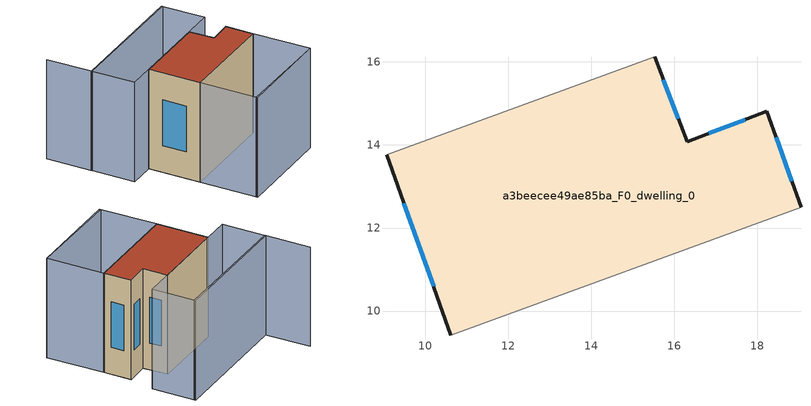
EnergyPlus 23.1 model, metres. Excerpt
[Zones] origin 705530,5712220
a3beecee49ae85ba_F0_dwelling_0
 floor ground (EU_floor_Construction): 19.05,12.5 18.23,14.81 16.31,14.08 15.52,16.12 9.06,13.77 10.62,9.42 z0
 wall outside (EU_wall_Construction): 10.62,9.42 9.06,13.77 / 15.52,16.12 16.31,14.08 18.23,14.81 19.05,12.5 z0:9
 wall adiabatic (EU_wall_Construction): 19.05,12.5 10.62,9.42 / 9.06,13.77 15.52,16.12 z0:9
 window (EU_Window_Construction): 16.83,14.28 17.71,14.61 / 18.45,14.18 18.83,13.12 / 10.2,10.6 9.48,12.59 / 15.73,15.57 16.1,14.63 z2.43:6.57
 roof outside (EU_roof_Construction): 18.23,14.81 19.05,12.5 10.62,9.42 9.06,13.77 15.52,16.12 16.31,14.08 z9
shading: 12.36,4.75 20.66,7.66 / 16.69,20.56 5.54,16.51 / 5.54,16.51 4.15,20.36 / 10.62,9.42 19.05,12.5 / 19.05,12.5 20.81,7.7 / 20.81,7.7 12.37,4.62 / 12.37,4.62 10.62,9.42 / 17.99,17.01 6.85,12.96 / 6.85,12.96 5.52,16.63 / 5.52,16.63 16.66,20.67 / 16.66,20.67 17.99,17.01 z0:9
[Building]
EU S2 Campaign: North Axis=0; Terrain=City; Solar Distribution=FullExterior
[Site:Location]
London: Latitude=51.5; Longitude=-0.5; Time Zone=0; Elevation=25
[SizingPeriod:WeatherFileDays]
AnnualSizingPeriod: Begin Month=1; Begin Day of Month=1; End Month=12; End Day of Month=31; Day of Week for Start Day=Monday; Use Weather File Daylight Saving Period=No; Use Weather File Rain and Snow Indicators=No
[MATERIAL]
EU_InternalMass_Material: Roughness=MediumRough; Thickness=0.1; Conductivity=1; Density=1800; Specific Heat=900; Thermal Absorptance=0.9; Solar Absorptance=0.7; Visible Absorptance=0.7
[MATERIAL:NOMASS] Roughness=MediumRough; Thermal Absorptance=0.9; Solar Absorptance=0.7; Visible Absorptance=0.7
Name | Thermal Resistance
EU_wall_NoMass | 0.727863
EU_roof_NoMass | 0.773354
EU_floor_NoMass | 1.79329
[WINDOWMATERIAL:SIMPLEGLAZINGSYSTEM]
EU_Window_SimpleGlazing: UFactor=2.58614; Solar Heat Gain Coefficient=0.76; Visible Transmittance=0.76
[CONSTRUCTION]
EU_wall_Construction: EU_wall_NoMass
EU_roof_Construction: EU_roof_NoMass
EU_floor_Construction: EU_floor_NoMass
EU_InternalMass_Construction: EU_InternalMass_Material
EU_Window_Construction: EU_Window_SimpleGlazing
[ZONE]
a3beecee49ae85ba_F0_dwelling_0: Type=1; Multiplier=1; Ceiling Height=autocalculate; Volume=332.143; Floor Area=autocalculate; Part of Total Floor Area=Yes
[INTERNALMASS]
a3beecee49ae85ba_F0_dwelling_0_EU_InternalMass: Construction=EU_InternalMass_Construction; Zone or ZoneList=a3beecee49ae85ba_F0_dwelling_0; Surface Area=36.905
[OTHEREQUIPMENT]
EU_Step8_InternalGain_a3beecee49ae85ba_F0_dwelling_0_f000: Fuel Type=Electricity; Zone or ZoneList or Space or SpaceList=a3beecee49ae85ba_F0_dwelling_0; Schedule=EU_Step8_GainSchedule_a3beecee49ae85ba_F0_dwelling_0_f000; Design Level Calculation Method=Watts/Area; Power per Zone Floor Area=1; Fraction Latent=0; Fraction Radiant=0; Fraction Lost=0; Carbon Dioxide Generation Rate=0; EndUse Subcategory=EU_Step8_InternalGains
[ZONEVENTILATION:DESIGNFLOWRATE]
EU_ConstantAir_a3beecee49ae85ba_F0_dwelling_0: Zone or ZoneList or Space or SpaceList=a3beecee49ae85ba_F0_dwelling_0; Schedule=EU_AlwaysOn; Design Flow Rate Calculation Method=AirChanges/Hour; Air Changes per Hour=0.484901; Ventilation Type=Natural; Fan Pressure Rise=0; Fan Total Efficiency=1; Constant Term Coefficient=1; Temperature Term Coefficient=0; Velocity Term Coefficient=0; Velocity Squared Term Coefficient=0; Minimum Indoor Temperature=-100; Maximum Indoor Temperature=100; Delta Temperature=-100; Minimum Outdoor Temperature=-100; Maximum Outdoor Temperature=100; Maximum Wind Speed=40
[HVACTEMPLATE:THERMOSTAT]
EU_HeatOnly_a3beecee49ae85ba_F0_dwelling_0: Constant Heating Setpoint=20; Constant Cooling Setpoint=50
[HVACTEMPLATE:ZONE:IDEALLOADSAIRSYSTEM]
a3beecee49ae85ba_F0_dwelling_0: Template Thermostat=EU_HeatOnly_a3beecee49ae85ba_F0_dwelling_0; System Availability Schedule=EU_AlwaysOn; Maximum Heating Supply Air Temperature=50; Minimum Cooling Supply Air Temperature=13; Maximum Heating Supply Air Humidity Ratio=0.0156; Minimum Cooling Supply Air Humidity Ratio=0.0077; Heating Limit=NoLimit; Cooling Limit=NoLimit; Heating Availability Schedule=EU_AlwaysOn; Cooling Availability Schedule=EU_CoolingOff; Dehumidification Control Type=ConstantSensibleHeatRatio; Cooling Sensible Heat Ratio=0.7; Dehumidification Setpoint=60; Humidification Control Type=None; Humidification Setpoint=30; Outdoor Air Method=None; Outdoor Air Flow Rate per Person=0.00944; Outdoor Air Flow Rate per Zone Floor Area=0; Outdoor Air Flow Rate per Zone=0; Demand Controlled Ventilation Type=None; Outdoor Air Economizer Type=NoEconomizer; Heat Recovery Type=None; Sensible Heat Recovery Effectiveness=0.7; Latent Heat Recovery Effectiveness=0.65
[SIZING:ZONE]
a3beecee49ae85ba_F0_dwelling_0: Zone Cooling Design Supply Air Temperature Input Method=SupplyAirTemperature; Zone Cooling Design Supply Air Temperature=13; Zone Heating Design Supply Air Temperature Input Method=SupplyAirTemperature; Zone Heating Design Supply Air Temperature=50; Zone Cooling Design Supply Air Humidity Ratio=0.008; Zone Heating Design Supply Air Humidity Ratio=0.008; Cooling Design Air Flow Method=DesignDay; Cooling Design Air Flow Rate=0; Cooling Minimum Air Flow per Zone Floor Area=0.000762; Cooling Minimum Air Flow=0; Cooling Minimum Air Flow Fraction=0.2; Heating Design Air Flow Method=DesignDay; Heating Design Air Flow Rate=0; Heating Maximum Air Flow per Zone Floor Area=0.002032; Heating Maximum Air Flow=0.141576; Heating Maximum Air Flow Fraction=0.3; Account for Dedicated Outdoor Air System=No; Dedicated Outdoor Air System Control Strategy=NeutralSupplyAir; Dedicated Outdoor Air Low Setpoint Temperature for Design=autosize; Dedicated Outdoor Air High Setpoint Temperature for Design=autosize; Zone Load Sizing Method=Sensible Load Only No Latent Load; Zone Latent Cooling Design Supply Air Humidity Ratio Input Method=HumidityRatioDifference; Zone Cooling Design Supply Air Humidity Ratio Difference=0.005; Zone Latent Heating Design Supply Air Humidity Ratio Input Method=HumidityRatioDifference; Zone Humidification Design Supply Air Humidity Ratio Difference=0.005
[SCHEDULE:CONSTANT]
Name | Hourly Value
EU_AlwaysOn | 1
EU_CoolingOff | 0
[SCHEDULE:FILE]
EU_Step8_GainSchedule_a3beecee49ae85ba_F0_dwelling_0_f000: File=../../schedules/a3beecee49ae85ba/a3beecee49ae85ba_F0_dwelling_0_f000_gain.csv; Column Number=1; Rows to Skip at Top=0; Number of Hours of Data=8760; Column Separator=Comma; Interpolate to Timestep=No; Minutes per Item=60; Adjust Schedule for Daylight Savings=Yes
